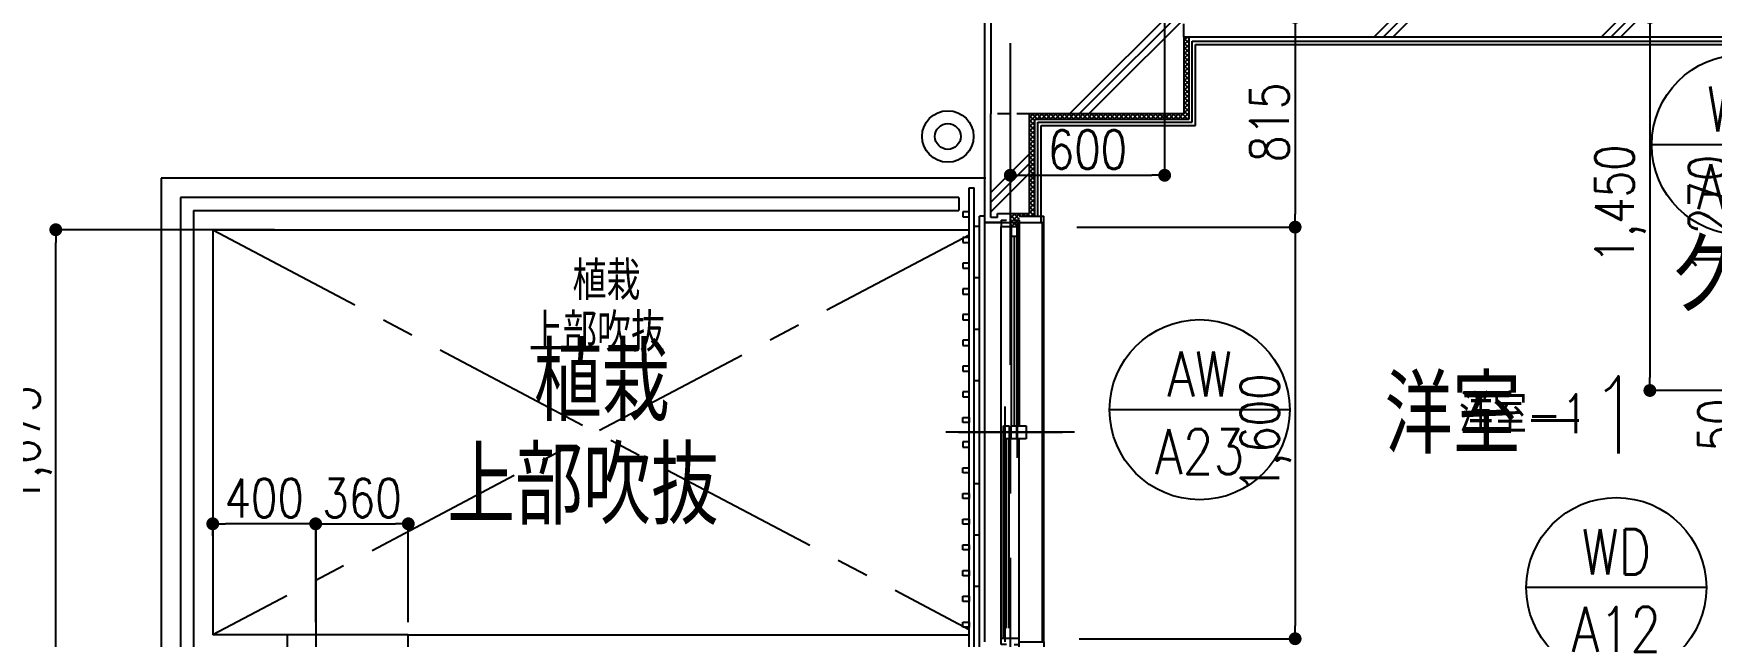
# Model space of a CAD drawing. Header units: millimetres. Extents: x 15495 to 166182, y -39946 to 18307.
# Drawn here: x 41944 to 48466, y 4025 to 6369 of the extents above; entities that cross this region are included whole.
import ezdxf
from ezdxf.enums import TextEntityAlignment as Align

# ---------------------------------------------------------------- set-up
doc = ezdxf.new("R2010")
doc.units = ezdxf.units.MM
doc.header["$LTSCALE"] = 1000
doc.linetypes.add('CENTER', pattern=[2, 1.25, -0.25, 0.25, -0.25])
doc.linetypes.add('DASHED2', pattern=[0.375, 0.25, -0.125])
doc.layers.get('0').update_dxf_attribs({"linetype": 'CONTINUOUS'})
for name, color, linetype in [('DT_ID', 13, 'CONTINUOUS'), ('E_TEXT', 3, 'CONTINUOUS'), ('F_FITT1-100', 5, 'CONTINUOUS'), ('F_FITT1-50', 5, 'CONTINUOUS'), ('F_FITT2-100', 1, 'CONTINUOUS'), ('F_FITT2-50', 1, 'CONTINUOUS'), ('SF-A_ELSE-100', 6, 'CONTINUOUS'), ('SF-A_ELSE-50', 6, 'CONTINUOUS'), ('SF-DT_ID-100', 13, 'CONTINUOUS'), ('SF-E_DIM-50', 3, 'CONTINUOUS'), ('SF-E_GRID-100', 1, 'CENTER'), ('SF-E_GRID-50', 1, 'CENTER'), ('SF-E_TEXT-100', 3, 'CONTINUOUS'), ('SF-E_TEXT-50', 3, 'CONTINUOUS'), ('SF-F_FINI1-100', 190, 'CONTINUOUS'), ('SF-F_FINI1-50', 190, 'CONTINUOUS'), ('SF-F_FINI2-50', 1, 'CONTINUOUS'), ('SF-F_FITT1-100', 5, 'CONTINUOUS'), ('SF-F_FITT1-50', 5, 'CONTINUOUS'), ('SF-F_HAT1-50', 9, 'CONTINUOUS'), ('SF-F_HIDE-100', 12, 'CONTINUOUS'), ('SF-F_HIDE-50', 12, 'CONTINUOUS'), ('SF-F_LAY2-100', 6, 'CONTINUOUS'), ('SF-F_LAY2-50', 6, 'CONTINUOUS'), ('SF-R_COLM-50', 7, 'CONTINUOUS'), ('SF-R_EWALL-50', 7, 'CONTINUOUS'), ('SF-U_FIRE-50', 9, 'CONTINUOUS')]:
    doc.layers.add(name, color=color, linetype=linetype)
doc.styles.add('DIM', font='romans.shx', dxfattribs={"width": 0.8, "bigfont": 'bigfont.shx'})
doc.styles.add('ROOM', font='romans.shx', dxfattribs={"width": 0.8, "bigfont": 'bigfont.shx'})
doc.styles.get("Standard").update_dxf_attribs({"font": 'txt.shx', "bigfont": 'bigfont.shx'})
doc.dimstyles.new('DIM50_3_3', dxfattribs={"dimscale": 50, "dimtxt": 3, "dimasz": 1, "dimexe": 0, "dimexo": 1, "dimgap": 0.5, "dimtad": 1, "dimdec": 1, "dimdsep": 46, "dimlunit": 6, "dimtxsty": 'DIM', "dimblk1": 'DOT', "dimblk2": 'DOT', "dimsah": 1, "dimcen": 1, "dimclrd": 256, "dimclre": 256, "dimclrt": 256, "dimadec": 0, "dimazin": 0, "dimtfac": 1, "dimtdec": 1, "dimtix": 1, "dimtmove": 2, "dimatfit": 3, "dimldrblk": 'DOT', "dimfxl": 1, "dimtvp": 0.833333, "dimtolj": 1, "dimarcsym": 0})

# ---------------------------------------------------------------- blocks, each defined once
blk = doc.blocks.new('TATEGU-KIGOU')
at = {"color": 2}
blk.add_line((350, 0), (-350, 0), dxfattribs=at)
blk.add_circle((0, 0), 350, dxfattribs=at)
at = {"color": 2, "style": 'ROOM', "width": 0.8}
for tag, p in [('建具種別', (0, 51.6)), ('建具番号', (0, -250.1))]:
    blk.add_attdef(tag, text='', height=175, dxfattribs=at).set_placement(p, align=Align.CENTER)
at = {"flags": 1}
for tag, p in [('内法寸法（W）', (-414, -713.8)), ('内法寸法（H）', (-414, -1063.8)), ('階', (-373.6, -1414.3)), ('部屋名', (-373.6, -1786.8)), ('メーカー名', (-373.6, -2148.9)), ('値段', (-373.6, -2498.9)), ('重量', (-373.6, -2848.9)), ('建具形状', (-373.6, -3199)), ('開閉方式', (-373.6, -3549)), ('取付場所', (-373.6, -3899)), ('見込', (-373.6, -4296.3)), ('扉厚', (-373.6, -4646.3)), ('仕上', (-373.6, -4996.3)), ('ガラス', (-373.6, -5346.3)), ('建具金物', (-373.6, -5696.3)), ('枠形状', (-373.6, -6046.3)), ('沓摺形状', (-373.6, -6396.3)), ('特記事項', (-373.6, -6746.3)), ('防火性能', (-373.6, -7096.3))]:
    blk.add_attdef(tag, p, '', height=175, dxfattribs=at)
blk = doc.blocks.new('WD-A12_100')
at = {"layer": 'F_FITT1-100'}
blk.add_line((0, 0), (-2.9, 830), dxfattribs=at)
blk.add_arc((0, 0), 830, 0, 90.1978, dxfattribs=at)
blk = doc.blocks.new('AW-A23_100')
at = {"layer": 'F_FITT1-100'}
for p, q in [((128.4, 715), (128.4, 1630)), ((78.4, 915), (78.4, 0)), ((-101.6, 815), (303.4, 815))]:
    blk.add_line(p, q, dxfattribs=at)
at = {"layer": 'F_FITT2-100'}
for p, q in [((0, 1630), (0, 0)), ((223.4, 1630), (223.4, 0))]:
    blk.add_line(p, q, dxfattribs=at)
at = {"layer": 'SF-F_FITT1-100'}
blk.add_line((350, 814.7), (-150, 814.7), dxfattribs=at)
blk = doc.blocks.new('ROOM')
at = {"layer": 'DT_ID', "flags": 1}
for tag, p in [('室番号', (0, 500)), ('面積', (0, -500)), ('内装制限', (0, -1000)), ('仕上レベル', (0, -1500)), ('スラブレベル', (0, -2000)), ('天井高', (0, -2500)), ('床下地', (0, -3000)), ('床仕上', (0, -3500)), ('巾木高さ', (0, -4000)), ('巾木仕上', (0, -4500)), ('壁下地', (0, -5000)), ('壁仕上', (0, -5500)), ('天井下地', (0, -6000)), ('天井仕上', (0, -6500)), ('見切縁', (0, -7000)), ('備考', (0, -7500))]:
    blk.add_attdef(tag, p, '', height=300, dxfattribs=at)
at = {"layer": 'E_TEXT', "style": 'ROOM', "width": 0.8}
blk.add_attdef('室名', (0, 0), '', height=300, dxfattribs=at)
blk = doc.blocks.new('SF-BLOCK_100')
at = {"layer": 'SF-A_ELSE-100'}
for p, q in [((12400, 5875), (12400, 3900)), ((15605, 5875), (12400, 5875)), ((15540, 3937.5), (15540, 5837.5)), ((15540, 5837.5), (15560, 5837.5)), ((15560, 3937.5), (15560, 5837.5)), ((12475, 5800), (12475, 3975)), ((15500, 5800), (12475, 5800)), ((12525, 5750), (12525, 4025)), ((12525, 5750), (15500, 5750)), ((15500, 5800), (15500, 5750)), ((12600, 5675), (12600, 4100)), ((12600, 5675), (15540, 5675)), ((12890, 4100), (12600, 4100)), ((13360, 4100), (15540, 4100))]:
    blk.add_line(p, q, dxfattribs=at)
for radius in [100, 50]:
    blk.add_circle((15457.26, 6037.44), radius, dxfattribs=at)
at = {"layer": 'SF-E_GRID-100'}
blk.add_line((15700, 16400), (15700, -3119.46), dxfattribs=at)
at = {"layer": 'SF-F_FINI1-100'}
for p, q in [((15600, 6955), (15600, 5702.5)), ((16420, 6395), (19860, 6395)), ((16420, 6080), (16420, 6395)), ((15820, 5702.5), (15820, 6080)), ((15820, 6080), (16420, 6080)), ((15600, 5702.5), (15820, 5702.5)), ((13360, 4100), (12890, 4100)), ((12890, 3595.09), (12890, 4100)), ((13360, 3900), (13360, 4100))]:
    blk.add_line(p, q, dxfattribs=at)
at = {"layer": 'SF-F_HIDE-100', "linetype": 'CENTER', "ltscale": 0.5}
for p, q in [((12600, 5675), (15540, 4121.14)), ((15540, 5653.86), (12600, 4100))]:
    blk.add_line(p, q, dxfattribs=at)
at = {"layer": 'SF-F_LAY2-100', "linetype": 'Continuous'}
blk.add_line((15580, 5687.5), (15560, 5687.5), dxfattribs=at)
at = {"layer": 'SF-F_LAY2-100'}
for p, q in [((15580, 5487.5), (15560, 5487.5)), ((15580, 5287.5), (15560, 5287.5)), ((15580, 5087.5), (15560, 5087.5)), ((15580, 4887.5), (15560, 4887.5)), ((15580, 4887.5), (15560, 4887.5)), ((15580, 4687.5), (15560, 4687.5)), ((15580, 4487.5), (15560, 4487.5)), ((15580, 4287.5), (15560, 4287.5))]:
    blk.add_line(p, q, dxfattribs=at)
at = {"layer": 'SF-DT_ID-100'}
for p, values in [((18543.68, 6005.04), {'建具種別': 'WD', '建具番号': 'A14'}), ((16436.11, 4975.32), {'建具種別': 'AW', '建具番号': 'A23'}), ((18055.8, 4283.73), {'建具種別': 'WD', '建具番号': 'A12'})]:
    blk.add_blockref('TATEGU-KIGOU', p, dxfattribs=at).add_auto_attribs(values)
at = {"layer": 'SF-E_TEXT-100'}
ref = blk.add_blockref('ROOM', (18262.47, 5345.48), dxfattribs=at)
ref.add_attrib('室名', 'クローゼット', (18262.47, 5345.48), dxfattribs={"height": 300, "style": 'ROOM', "width": 0.8})
ref = blk.add_blockref('ROOM', (17155.47, 4804.79), dxfattribs=at)
ref.add_attrib('室名', '洋室-1', (17155.47, 4804.79), dxfattribs={"height": 300, "style": 'ROOM', "width": 0.8})
at = {"layer": 'SF-F_FITT1-100'}
blk.add_blockref('AW-A23_100', (15600, 4072.79), dxfattribs=at)
at = {"layer": 'SF-F_FITT1-100', "xscale": -1}
blk.add_blockref('WD-A12_100', (19235.08, 3690), dxfattribs=at)
at = {"layer": 'SF-E_TEXT-100', "style": 'ROOM', "width": 0.8}
for s, p in [('植栽', (13848.28, 4931.37)), ('上部吹抜', (13510.78, 4528.87))]:
    blk.add_text(s, height=300, dxfattribs=at).set_placement(p)
blk = doc.blocks.new('DOT')
at = {"color": 0, "linetype": 'ByBlock'}
blk.add_line((-0.5, 0), (-1, 0), dxfattribs=at)
at = {"color": 0, "linetype": 'ByBlock', "const_width": 0.5}
blk.add_lwpolyline([(-0.25, 0, 1), (0.25, 0, 1)], format="xyb", close=True, dxfattribs=at)
blk = doc.blocks.new('*D442')
at = {"layer": 'SF-E_DIM-50', "lineweight": -2}
for p, q in [((42880.7, 5606), (42030.4, 5606)), ((42030.4, 3981), (42030.4, 5556)), ((42120.1, 3931), (42030.4, 3931))]:
    blk.add_line(p, q, dxfattribs=at)
at = {"layer": 'SF-E_DIM-50', "lineweight": -2, "xscale": 50, "yscale": 50, "zscale": 50}
for p, rotation in [((42030.4, 5606), 90), ((42030.4, 3931), 270)]:
    blk.add_blockref('DOT', p, dxfattribs=dict(at, rotation=rotation))
at = {"layer": 'SF-E_DIM-50', "insert": (41916.1, 4768.5), "char_height": 150, "attachment_point": 5, "rotation": 90, "style": 'DIM'}
blk.add_mtext('\\A1;1,675', dxfattribs=at)
blk = doc.blocks.new('_DOT')
at = {"color": 0, "linetype": 'ByBlock'}
blk.add_line((-0.5, 0), (-1, 0), dxfattribs=at)
at = {"color": 0, "linetype": 'ByBlock', "const_width": 0.5}
blk.add_lwpolyline([(-0.25, 0, 1), (0.25, 0, 1)], format="xyb", close=True, dxfattribs=at)
blk = doc.blocks.new('*D306')
at = {"layer": 'SF-E_DIM-50', "lineweight": -2}
for p, q in [((43040.7, 4081), (43040.7, 4462.8)), ((43090.7, 4462.8), (43350.7, 4462.8)), ((43400.7, 4081), (43400.7, 4462.8))]:
    blk.add_line(p, q, dxfattribs=at)
at = {"layer": 'SF-E_DIM-50', "lineweight": -2, "xscale": 50, "yscale": 50, "zscale": 50, "rotation": 180}
blk.add_blockref('DOT', (43040.7, 4462.8), dxfattribs=at)
at = {"layer": 'SF-E_DIM-50', "lineweight": -2, "xscale": 50, "yscale": 50, "zscale": 50}
blk.add_blockref('DOT', (43400.7, 4462.8), dxfattribs=at)
at = {"layer": 'SF-E_DIM-50', "insert": (43220.7, 4562.8), "char_height": 150, "attachment_point": 5, "style": 'DIM'}
blk.add_mtext('\\A1;360', dxfattribs=at)
blk = doc.blocks.new('WD-A12_50')
at = {"layer": 'F_FITT1-50'}
for p, q in [((-440, 146.9), (-440, -93.1)), ((-880, 90), (-855, 90)), ((-880, 90), (-880, -10)), ((-855, 90), (-855, 45.4)), ((0, 90), (-25, 90)), ((-25, 90), (-25, 45.4)), ((0, 90), (0, -10)), ((-840, 45.4), (-855, 45.4)), ((-855, 31.5), (-855, -10)), ((-855, 31.5), (-840, 31.5)), ((-26.8, 29.7), (-853.1, 29.7)), ((-853.1, 29.7), (-853.1, -0.8)), ((-840, 31.5), (-840, 45.4)), ((-40, 31.5), (-40, 45.4)), ((-40, 45.4), (-25, 45.4)), ((-25, 31.5), (-40, 31.5)), ((-26.8, 29.7), (-26.8, -0.8)), ((-25, 31.5), (-25, -10)), ((-855, -10), (-880, -10)), ((-853.1, -0.8), (-26.8, -0.8)), ((-853.1, -0.8), (-853.1, -824.8)), ((-25, -10), (0, -10))]:
    blk.add_line(p, q, dxfattribs=at)
blk.add_arc((-852.8, 1.2), 826, 269.97666, 359.86363, dxfattribs=at)
blk = doc.blocks.new('*D355')
at = {"layer": 'SF-E_DIM-50', "lineweight": -2}
for p, q in [((46000, 5616), (46848, 5616)), ((46848, 5566), (46848, 4066)), ((46009, 4016), (46848, 4016))]:
    blk.add_line(p, q, dxfattribs=at)
at = {"layer": 'SF-E_DIM-50', "lineweight": -2, "xscale": 50, "yscale": 50, "zscale": 50}
for p, rotation in [((46848, 5616), 90), ((46848, 4016), 270)]:
    blk.add_blockref('DOT', p, dxfattribs=dict(at, rotation=rotation))
at = {"layer": 'SF-E_DIM-50', "insert": (46733.7, 4816), "char_height": 150, "attachment_point": 5, "rotation": 90, "style": 'DIM'}
blk.add_mtext('\\A1;1,600', dxfattribs=at)
blk = doc.blocks.new('AW-A23_50')
at = {"layer": 'F_FITT1-50'}
for p, q in [((65, 10.001375), (65, -14.998625)), ((65, 10.001375), (85, 10.001375)), ((115, 10.001375), (135, 10.001375)), ((135, 25.001375), (230, 25.001375)), ((135, 10.001375), (135, -14.998625)), ((135, 0.001375), (230, 0.001375)), ((230, 0.001375), (230, 25.001375)), ((65, -14.998625), (135, -14.998625)), ((104, -14.998625), (104, -52.998625)), ((104, -52.998625), (126, -52.998625)), ((115, -52.998625), (115, -789.998875)), ((126, -14.998625), (126, -52.998625)), ((349.99925, -814.998625), (-150.00075, -814.998625)), ((74, -839.998875), (74, -789.998875)), ((74, -789.998875), (96, -789.998875)), ((96, -839.998875), (74, -839.998875)), ((85, -1576.998625), (85, -839.998875)), ((96, -789.998875), (96, -839.998875)), ((104, -839.998875), (104, -789.998875)), ((104, -789.998875), (161.5, -789.998875)), ((161.5, -839.998875), (104, -839.998875)), ((126, -839.998875), (126, -789.998875)), ((161.5, -789.998875), (161.5, -839.998875)), ((65, -1614.998625), (135, -1614.998625)), ((65, -1639.998625), (65, -1614.998625)), ((74, -1614.998625), (74, -1576.998625)), ((135, -1639.998625), (135, -1614.998625)), ((135, -1629.998625), (230, -1629.998625)), ((230, -1629.998625), (230, -1654.998625)), ((85, -1639.998625), (65, -1639.998625)), ((115, -1639.998625), (135, -1639.998625)), ((135, -1654.998625), (135, -1639.998625)), ((135, -1654.998625), (230, -1654.998625))]:
    blk.add_line(p, q, dxfattribs=at)
at = {"layer": 'F_FITT2-50'}
for p, q in [((-20, -1654.998), (-20, 25.00075)), ((0, 25.00075), (-20, 25.00075)), ((230, -1629.998625), (230, 0.001375)), ((65, -1614.998625), (65, -14.998625)), ((104, -14.998625), (104, -789.998875)), ((126, -14.998625), (126, -789.998875)), ((135, -14.998625), (135, -789.998875)), ((74, -1576.998625), (74, -839.998875)), ((96, -1576.998625), (96, -839.998875)), ((135, -1614.998625), (135, -839.998875)), ((0, -1654.998), (-20, -1654.998))]:
    blk.add_line(p, q, dxfattribs=at)
blk = doc.blocks.new('*D253')
at = {"layer": 'SF-E_DIM-50', "lineweight": -2}
for p, q in [((48082.6, 6431), (48226.9, 6431)), ((48226.9, 6381), (48226.9, 5031)), ((49290.7, 4981), (48226.9, 4981))]:
    blk.add_line(p, q, dxfattribs=at)
at = {"layer": 'SF-E_DIM-50', "lineweight": -2, "xscale": 50, "yscale": 50, "zscale": 50}
for p, rotation in [((48226.9, 6431), 90), ((48226.9, 4981), 270)]:
    blk.add_blockref('DOT', p, dxfattribs=dict(at, rotation=rotation))
at = {"layer": 'SF-E_DIM-50', "insert": (48112.6, 5706), "char_height": 150, "attachment_point": 5, "rotation": 90, "style": 'DIM'}
blk.add_mtext('\\A1;1,450', dxfattribs=at)
blk = doc.blocks.new('*D307')
at = {"layer": 'SF-E_DIM-50', "lineweight": -2}
for p, q in [((42640.7, 4416.2), (42640.7, 4462.8)), ((42990.7, 4462.8), (42690.7, 4462.8)), ((43040.7, 4416.2), (43040.7, 4462.8))]:
    blk.add_line(p, q, dxfattribs=at)
at = {"layer": 'SF-E_DIM-50', "lineweight": -2, "xscale": 50, "yscale": 50, "zscale": 50, "rotation": 180}
blk.add_blockref('DOT', (42640.7, 4462.8), dxfattribs=at)
at = {"layer": 'SF-E_DIM-50', "lineweight": -2, "xscale": 50, "yscale": 50, "zscale": 50}
blk.add_blockref('DOT', (43040.7, 4462.8), dxfattribs=at)
at = {"layer": 'SF-E_DIM-50', "insert": (42840.7, 4562.8), "char_height": 150, "attachment_point": 5, "style": 'DIM'}
blk.add_mtext('\\A1;400', dxfattribs=at)
blk = doc.blocks.new('*D259')
at = {"layer": 'SF-E_DIM-50', "lineweight": -2}
for p, q in [((46853.5, 6431), (46848, 6431)), ((46848, 6381), (46848, 5666)), ((46000, 5616), (46848, 5616))]:
    blk.add_line(p, q, dxfattribs=at)
at = {"layer": 'SF-E_DIM-50', "lineweight": -2, "xscale": 50, "yscale": 50, "zscale": 50}
for p, rotation in [((46848, 6431), 90), ((46848, 5616), 270)]:
    blk.add_blockref('DOT', p, dxfattribs=dict(at, rotation=rotation))
at = {"layer": 'SF-E_DIM-50', "insert": (46748, 6023.5), "char_height": 150, "attachment_point": 5, "rotation": 90, "style": 'DIM'}
blk.add_mtext('\\A1;815', dxfattribs=at)
blk = doc.blocks.new('*D260')
at = {"layer": 'SF-E_DIM-50', "lineweight": -2}
for p, q in [((46340.7, 6503.1), (46340.7, 5817.6)), ((45740.7, 5884.1), (45740.7, 5817.6)), ((45790.7, 5817.6), (46290.7, 5817.6))]:
    blk.add_line(p, q, dxfattribs=at)
at = {"layer": 'SF-E_DIM-50', "lineweight": -2, "xscale": 50, "yscale": 50, "zscale": 50, "rotation": 180}
blk.add_blockref('DOT', (45740.7, 5817.6), dxfattribs=at)
at = {"layer": 'SF-E_DIM-50', "lineweight": -2, "xscale": 50, "yscale": 50, "zscale": 50}
blk.add_blockref('DOT', (46340.7, 5817.6), dxfattribs=at)
at = {"layer": 'SF-E_DIM-50', "insert": (46040.7, 5917.6), "char_height": 150, "attachment_point": 5, "style": 'DIM'}
blk.add_mtext('\\A1;600', dxfattribs=at)
blk = doc.blocks.new('*D198')
at = {"layer": 'SF-E_DIM-50', "lineweight": -2}
for p, q in [((49161.9, 6301), (48589.9, 6301)), ((48589.9, 5081), (48589.9, 6251)), ((49240.7, 5031), (48589.9, 5031))]:
    blk.add_line(p, q, dxfattribs=at)
at = {"layer": 'SF-E_DIM-50', "lineweight": -2, "xscale": 50, "yscale": 50, "zscale": 50}
for p, rotation in [((48589.9, 6301), 90), ((48589.9, 5031), 270)]:
    blk.add_blockref('DOT', p, dxfattribs=dict(at, rotation=rotation))
at = {"layer": 'SF-E_DIM-50', "insert": (48475.6, 5666), "char_height": 150, "attachment_point": 5, "rotation": 90, "style": 'DIM'}
blk.add_mtext('\\A1;1,270', dxfattribs=at)
blk = doc.blocks.new('*D241')
at = {"layer": 'SF-E_DIM-50', "lineweight": -2}
for p, q in [((48589.9, 5081), (48589.9, 5131)), ((49240.7, 5031), (48589.9, 5031)), ((48589.9, 4981), (48589.9, 5031)), ((48560.6, 4981), (48589.9, 4981)), ((48589.9, 4931), (48589.9, 4881))]:
    blk.add_line(p, q, dxfattribs=at)
at = {"layer": 'SF-E_DIM-50', "lineweight": -2, "xscale": 50, "yscale": 50, "zscale": 50}
for p, rotation in [((48589.9, 5031), 270), ((48589.9, 4981), 90)]:
    blk.add_blockref('DOT', p, dxfattribs=dict(at, rotation=rotation))
at = {"layer": 'SF-E_DIM-50', "insert": (48489.9, 4846.5), "char_height": 150, "attachment_point": 5, "rotation": 90, "style": 'DIM'}
blk.add_mtext('\\A1;50', dxfattribs=at)
blk = doc.blocks.new('SF-BLOCK_50')
at = {"layer": 'SF-F_HAT1-50'}
h = blk.add_hatch(dxfattribs=at)
h.set_pattern_fill('RC2', color=256, scale=50, style=0)
h.set_pattern_definition([(45, (-28400.75, -37379.5), (-441.942, 441.942), []), (45, (-28363.25, -37379.5), (-441.942, 441.942), []), (45, (-28325.75, -37379.5), (-441.942, 441.942), [])])
h.paths.add_polyline_path([(15775, 7775), (15775, 7944.99), (15649.96, 7945), (15649.96, 7960), (15625, 7960), (15625, 7775), (15495, 7775), (15495, 7625), (15625, 7625), (15625, 7565), (15775, 7565), (15775, 7625), (16225, 7625), (16225, 6875), (16375, 6875), (16375, 7775)])
h.paths.add_polyline_path([(15775, 6875), (15775, 6935), (15625, 6935), (15625, 6875)], flags=17)
h.paths.add_polyline_path([(16375, 6125), (16375, 6425), (16375, 6575), (16375, 6875), (16225, 6875), (15775, 6875), (15625, 6875), (15625, 6125), (15775, 6125)])
h.paths.add_polyline_path([(15775, 6125), (15625, 6125), (15625, 5722.5), (15649.96, 5722.5), (15649.96, 5737.5), (15775, 5737.51)])
h.paths.add_polyline_path([(16375, 6575), (16375, 6425), (25725, 6425), (25725, 6575)])
h.paths.add_polyline_path([(25725, 6875), (25725, 6575), (25725, 6425), (25725, 6125), (26325, 6125), (26475, 6125), (26475, 6875), (26325, 6875)])
h.paths.add_polyline_path([(26475, 7265), (26450.04, 7265), (26450.04, 7250), (26325, 7249.99), (26325, 6875), (26475, 6875)])
h = blk.add_hatch(dxfattribs=at)
h.set_pattern_fill('RC2', color=256, scale=50, style=0)
h.set_pattern_definition([(45, (-39100.75, -43019.5), (-441.942, 441.942), []), (45, (-39063.25, -43019.5), (-441.942, 441.942), []), (45, (-39025.75, -43019.5), (-441.942, 441.942), [])])
h.paths.add_polyline_path([(15775, 4225.04), (15750, 4225.04), (15750, 4210.04), (15625, 4210.04), (15625, 3310.04), (15750, 3310.04), (15750, 3295.04), (15775, 3295.04)])
at = {"layer": 'SF-U_FIRE-50'}
h = blk.add_hatch(dxfattribs=at)
h.set_pattern_fill('ANSI37', color=256, scale=100, style=0)
h.set_pattern_definition([(45, (-28400.745, -37379.51), (-8.8388348, 8.8388348), []), (135, (-28400.745, -37379.51), (-8.8388348, -8.8388348), [])])
h.paths.add_polyline_path([(16395, 6425), (16375, 6425), (16375, 6250), (16395, 6250)])
h.paths.add_polyline_path([(16395, 6250), (16375, 6250), (16375, 6125), (16125, 6125), (16125, 6105), (16395, 6105)])
h.paths.add_polyline_path([(16125, 6105), (16125, 6125), (15775, 6125), (15775, 5737.51), (15700, 5737.51), (15700, 5687.5), (15735, 5687.5), (15735, 5712.5), (15735, 5727.5), (15795, 5727.5), (15795, 6105)])
at = {"layer": 'SF-A_ELSE-50'}
for p, q in [((12400, 5875), (12400, 3900)), ((15605, 5875), (12400, 5875)), ((15540, 3937.5), (15540, 5837.5)), ((15540, 5837.5), (15560, 5837.5)), ((15560, 3937.5), (15560, 5837.5)), ((12475, 5800), (12475, 3975)), ((15500, 5800), (12475, 5800)), ((12525, 5750), (12525, 4025)), ((12525, 5750), (15500, 5750)), ((15500, 5800), (15500, 5750)), ((15540, 5745), (15515, 5745)), ((15515, 5745), (15515, 5725)), ((15540, 5725), (15540, 5745)), ((12600, 5675), (12600, 4100)), ((12600, 5675), (15540, 5675)), ((15515, 5725), (15540, 5725)), ((15540, 5645), (15515, 5645)), ((15515, 5645), (15515, 5625)), ((15515, 5625), (15540, 5625)), ((15540, 5625), (15540, 5645)), ((15540, 5545), (15515, 5545)), ((15515, 5545), (15515, 5525)), ((15540, 5525), (15540, 5545)), ((15515, 5525), (15540, 5525)), ((15540, 5445), (15515, 5445)), ((15515, 5445), (15515, 5425)), ((15515, 5425), (15540, 5425)), ((15540, 5425), (15540, 5445)), ((15540, 5345), (15515, 5345)), ((15515, 5345), (15515, 5325)), ((15515, 5325), (15540, 5325)), ((15540, 5325), (15540, 5345)), ((15540, 5245), (15515, 5245)), ((15515, 5245), (15515, 5225)), ((15515, 5225), (15540, 5225)), ((15540, 5225), (15540, 5245)), ((15540, 5145), (15515, 5145)), ((15515, 5145), (15515, 5125)), ((15515, 5125), (15540, 5125)), ((15540, 5125), (15540, 5145)), ((15540, 5045), (15515, 5045)), ((15515, 5045), (15515, 5025)), ((15515, 5025), (15540, 5025)), ((15515, 4945), (15540, 4945)), ((15515, 4925), (15515, 4945)), ((15540, 4925), (15515, 4925)), ((15540, 4945), (15540, 4925)), ((15540, 4850), (15515, 4850)), ((15515, 4850), (15515, 4830)), ((15515, 4830), (15540, 4830)), ((15540, 4830), (15540, 4850)), ((15515, 4750), (15540, 4750)), ((15515, 4730), (15515, 4750)), ((15540, 4730), (15515, 4730)), ((15515, 4650), (15540, 4650)), ((15515, 4630), (15515, 4650)), ((15540, 4650), (15540, 4630)), ((15540, 4630), (15515, 4630)), ((15515, 4550), (15540, 4550)), ((15515, 4530), (15515, 4550)), ((15540, 4530), (15515, 4530)), ((15540, 4550), (15540, 4530)), ((15515, 4450), (15540, 4450)), ((15515, 4430), (15515, 4450)), ((15540, 4450), (15540, 4430)), ((15540, 4430), (15515, 4430)), ((15515, 4350), (15540, 4350)), ((15515, 4330), (15515, 4350)), ((15540, 4330), (15515, 4330)), ((15540, 4350), (15540, 4330)), ((15515, 4250), (15540, 4250)), ((15515, 4230), (15515, 4250)), ((15540, 4250), (15540, 4230)), ((15540, 4230), (15515, 4230)), ((15515, 4150), (15540, 4150)), ((15515, 4130), (15515, 4150)), ((15540, 4130), (15515, 4130)), ((15540, 4150), (15540, 4130)), ((12890, 4100), (12600, 4100)), ((13360, 4100), (15540, 4100))]:
    blk.add_line(p, q, dxfattribs=at)
for radius in [100, 50]:
    blk.add_circle((15457.26, 6037.44), radius, dxfattribs=at)
at = {"layer": 'SF-E_GRID-50'}
for p, q in [((15700, 16400), (15700, -3708.96)), ((13000, 4531.75), (13000, -1470.17))]:
    blk.add_line(p, q, dxfattribs=at)
at = {"layer": 'SF-F_FINI1-50'}
for p, q in [((15600, 6955), (15600, 5702.5)), ((16420, 6395), (19250, 6395)), ((16420, 6080), (16420, 6395)), ((15820, 6080), (16420, 6080)), ((15820, 5727.5), (15820, 6080)), ((15665, 5702.5), (15600, 5702.5)), ((13360, 4100), (12890, 4100)), ((12890, 3660), (12890, 4100)), ((13360, 3900), (13360, 4100))]:
    blk.add_line(p, q, dxfattribs=at)
at = {"layer": 'SF-F_FINI2-50'}
for p, q in [((16407.5, 6407.5), (19250, 6407.5)), ((16407.5, 6092.5), (16407.5, 6407.5)), ((15807.5, 6092.5), (16407.5, 6092.5)), ((15807.5, 5727.5), (15807.5, 6092.5))]:
    blk.add_line(p, q, dxfattribs=at)
at = {"layer": 'SF-F_HIDE-50', "linetype": 'CENTER', "ltscale": 0.5}
for p, q in [((12600, 5675), (15540, 4121.14)), ((15540, 5653.86), (12600, 4100))]:
    blk.add_line(p, q, dxfattribs=at)
at = {"layer": 'SF-F_LAY2-50', "linetype": 'Continuous'}
blk.add_line((15580, 5687.5), (15560, 5687.5), dxfattribs=at)
at = {"layer": 'SF-F_LAY2-50'}
for p, q in [((15580, 5487.5), (15560, 5487.5)), ((15580, 5287.5), (15560, 5287.5)), ((15580, 5087.5), (15560, 5087.5)), ((15580, 4887.5), (15560, 4887.5)), ((15580, 4887.5), (15560, 4887.5)), ((15580, 4687.5), (15560, 4687.5)), ((15580, 4487.5), (15560, 4487.5)), ((15580, 4287.5), (15560, 4287.5))]:
    blk.add_line(p, q, dxfattribs=at)
at = {"layer": 'SF-R_COLM-50'}
for p, q in [((15625, 6875), (15625, 6125)), ((16375, 6425), (16375, 6125)), ((16375, 6125), (15775, 6125))]:
    blk.add_line(p, q, dxfattribs=at)
at = {"layer": 'SF-R_COLM-50', "linetype": 'DASHED2', "ltscale": 0.2}
for p, q in [((16375, 6425), (16375, 6575)), ((15775, 6125), (15625, 6125))]:
    blk.add_line(p, q, dxfattribs=at)
at = {"layer": 'SF-R_EWALL-50'}
for p, q in [((16375, 6425), (25725, 6425)), ((15625, 5722.5), (15625, 6125)), ((15775, 5737.5), (15775, 6125)), ((15649.96, 5722.5), (15625, 5722.5)), ((15649.96, 5737.5), (15775, 5737.51)), ((15649.96, 5722.5), (15649.96, 5737.5))]:
    blk.add_line(p, q, dxfattribs=at)
at = {"layer": 'SF-U_FIRE-50'}
for p, q in [((16395, 6105), (16395, 6425)), ((15795, 6105), (16395, 6105)), ((15795, 5727.5), (15795, 6105))]:
    blk.add_line(p, q, dxfattribs=at)
at = {"layer": 'SF-E_TEXT-50'}
ref = blk.add_blockref('ROOM', (17444.67, 4884.58), dxfattribs=dict(at, xscale=0.5, yscale=0.5, zscale=0.5))
ref.add_attrib('室名', '洋室-1', (17444.67, 4884.58), dxfattribs={"height": 150, "style": 'ROOM', "width": 0.8})
at = {"layer": 'SF-F_FITT1-50'}
blk.add_blockref('AW-A23_50', (15600, 5702.5), dxfattribs=at)
at = {"layer": 'SF-F_FITT1-50', "xscale": -1, "yscale": -1}
blk.add_blockref('WD-A12_50', (18380.11, 3690), dxfattribs=at)
at = {"layer": 'SF-E_TEXT-50', "style": 'ROOM', "width": 0.8}
for s, p in [('植栽', (13998.18, 5402.15)), ('上部吹抜', (13829.43, 5200.9))]:
    blk.add_text(s, height=150, dxfattribs=at).set_placement(p)
at = {"layer": 'SF-E_DIM-50'}
for base, p1, p2, picture, middle in [((16300, 5886.62), (15700, 6003.13), (16300, 6622.09), '*D260', (16000, 5986.62)), ((12600, 4531.75), (13000, 4435.21), (12600, 4435.21), '*D307', (12800, 4631.75)), ((13360, 4531.75), (13000, 4100), (13360, 4100), '*D306', (13180, 4631.75))]:
    dim = blk.add_linear_dim(base=base, p1=p1, p2=p2, dimstyle='DIM50_3_3', dxfattribs=at)
    dim.commit()
    dim.dimension.update_dxf_attribs({"geometry": picture, "text_midpoint": middle, "insert": (-30040.71, 69)})
for base, p1, p2, picture, middle in [((16807.25, 5685), (16762.78, 6500), (15909.3, 5685), '*D259', (16707.25, 6092.5)), ((18186.17, 5050), (17991.89, 6500), (19300, 5050), '*D253', (18071.88, 5775)), ((18549.2, 6370), (19250, 5100), (19171.15, 6370), '*D198', (18434.91, 5735)), ((11989.68, 5675), (12129.44, 4000), (12890, 5675), '*D442', (11875.39, 4837.5)), ((16807.25, 4085), (15909.3, 5685), (15918.3, 4085), '*D355', (16692.96, 4885))]:
    dim = blk.add_linear_dim(base=base, p1=p1, p2=p2, angle=90, dimstyle='DIM50_3_3', dxfattribs=at)
    dim.commit()
    dim.dimension.update_dxf_attribs({"geometry": picture, "text_midpoint": middle, "insert": (-30040.71, 69)})
dim = blk.add_linear_dim(base=(18549.2, 5100), p1=(18569.9, 5050), p2=(19250, 5100), angle=90, dimstyle='DIM50_3_3', dxfattribs=at)
dim.commit()
dim.dimension.update_dxf_attribs({"geometry": '*D241', "text_midpoint": (18449.2, 4915.48), "dimtype": 128, "insert": (-30040.71, 69)})

msp = doc.modelspace()

# ---------------------------------------------------------------- block references
for name in ['SF-BLOCK_100', 'SF-BLOCK_50']:
    msp.add_blockref(name, (30040.7, -69))

doc.saveas('drawing.dxf')
